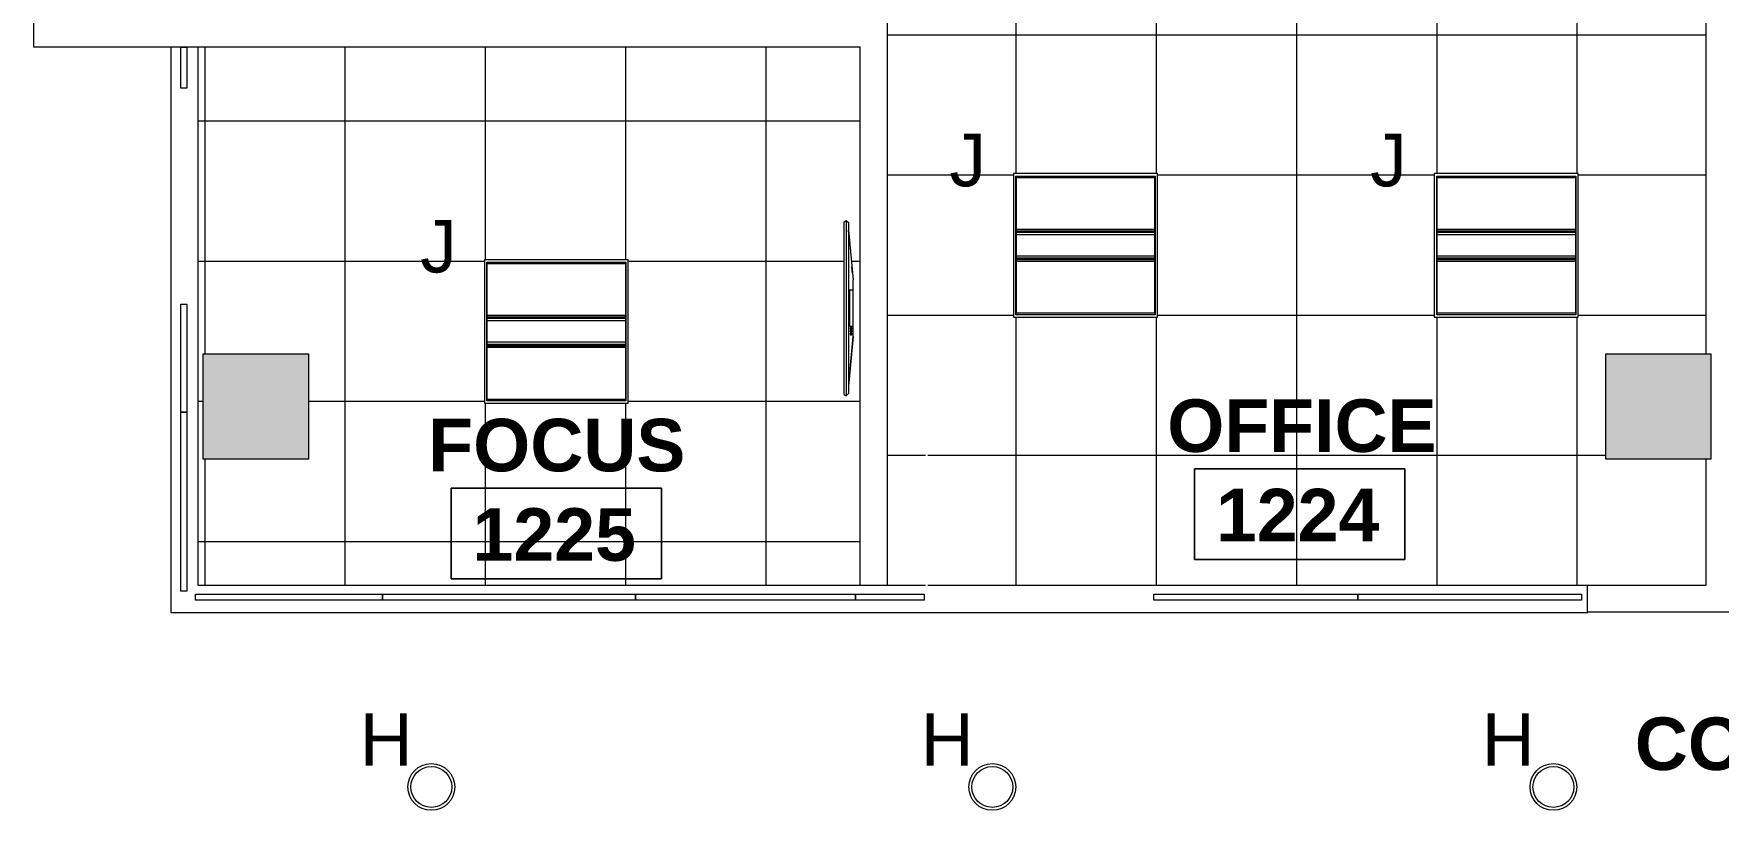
# Model space of a CAD drawing. Header units: inches. Extents: x -329 to 986, y -79 to 1436.
# Drawn here: x -22.6 to 265.7, y 157.4 to 290.4 of the extents above; entities that cross this region are included whole.
import ezdxf

# ---------------------------------------------------------------- set-up
doc = ezdxf.new("R2010")
doc.units = ezdxf.units.IN
doc.header["$MEASUREMENT"] = 0
for name, color, linetype, lineweight in [('A-AREA-IDEN', 2, 'Continuous', 9), ('A-CLNG', 13, 'Continuous', 13), ('A-CLNG-PATT', 13, 'Continuous', 13), ('A-GLAZ-CURT', 52, 'Continuous', 9), ('A-WALL', 113, 'Continuous', 13), ('E-LITE-EQPM', 33, 'Continuous', 9), ('E-LITE-EQPM-IDEN', 33, 'Continuous', 9), ('Q-SPCQ', 91, 'Continuous', 9), ('S-COLS', 52, 'Continuous', 13)]:
    doc.layers.add(name, color=color, linetype=linetype, lineweight=lineweight)
doc.styles.add('Arial', font='arial.ttf', dxfattribs={"height": 8.999999999999991})
doc.styles.add('Swis721 Lt BT_B', font='', dxfattribs={"height": 8.999999999999991})
doc.styles.get('Swis721 Lt BT_B').set_extended_font_data('Swis721 Lt BT', bold=True)

# ---------------------------------------------------------------- blocks, each defined once
blk = doc.blocks.new('Concrete-Square-Column - 18 x 18-6977650-Level 12  RCP')
at = {"layer": 'S-COLS', "lineweight": 9}
blk.add_hatch(color=7, dxfattribs=at).paths.add_polyline_path([(9.00000000000034, -8.999999999999146), (9.00000000000034, 9.000000000001021), (-8.999999999999828, 9.000000000001021), (-8.999999999999828, -8.999999999999146), (-1.358233555763036, -8.999999999999146)], flags=0)
at = {"layer": 'S-COLS', "color": 8, "lineweight": 20}
for p, q in [((-9.000000000000004, 8.999999999999998), (8.999999999999991, 8.999999999999998)), ((-9.000000000000004, -8.999999999999996), (-9.000000000000004, 8.999999999999998)), ((8.999999999999991, 8.999999999999998), (8.999999999999991, -8.999999999999996)), ((8.999999999999991, -8.999999999999996), (-9.000000000000004, -8.999999999999996))]:
    blk.add_line(p, q, dxfattribs=at)
blk = doc.blocks.new('L-Recessed-Axis-Plano - 2 X 2-4550865-Level 12  RCP')
at = {"layer": 'E-LITE-EQPM'}
for p, q in [((11.90625000000024, 11.87499999999966), (-11.90624999999975, 11.87499999999966)), ((-11.90624999999975, 11.87499999999966), (-11.90624999999975, -11.87500000000033)), ((-11.87499999999975, -11.56250000000099), (-11.87499999999975, 11.56249999999901)), ((-11.87499999999975, 11.56249999999901), (11.87500000000024, 11.56249999999901)), ((11.87500000000024, 11.56249999999901), (11.87500000000024, -11.56250000000099)), ((11.90625000000024, -11.87500000000033), (11.90625000000024, 11.87499999999966)), ((-11.87499999999974, 2.737406249999669), (11.87500000000024, 2.737406249999669)), ((11.87500000000024, 2.506846065747282), (-11.87499999999974, 2.506846065747282)), ((-11.87499999999974, 2.304862327499548), (11.87500000000024, 2.304862327499548)), ((-11.87499999999974, 2.200850357448503), (11.87500000000023, 2.200850357448503)), ((-11.87499999999975, 1.825572752108576), (11.87500000000023, 1.825572752108576)), ((-11.87499999999975, -1.82557275210924), (11.87500000000023, -1.82557275210924)), ((-11.87499999999974, -2.200850357449164), (11.87500000000023, -2.200850357449164)), ((-11.87499999999974, -2.30486232750021), (11.87500000000024, -2.30486232750021)), ((-11.87499999999974, -2.506846065747483), (11.87500000000024, -2.506846065747483)), ((-11.87499999999974, -2.737406250000332), (11.87500000000024, -2.737406250000332)), ((-11.90624999999975, -11.87500000000033), (11.90625000000024, -11.87500000000033)), ((11.87500000000024, -11.56250000000099), (-11.87499999999975, -11.56250000000099))]:
    blk.add_line(p, q, dxfattribs=at)
blk = doc.blocks.new('Samsung_6_series_smartTV__Television__TV_13081 - 32_ ES6305U-V5-Level 12  RCP')
at = {"layer": 'Q-SPCQ'}
for p, q in [((-9.883028136011653, 5.029035433109211), (-10.07582600494252, 4.694229830510501)), ((-10.07582600494252, 4.694229830510503), (-9.727171150496346, 4.320374015786381)), ((19.91834568998103, 4.694229830510407), (-10.07582600494252, 4.694229830510504)), ((-9.88302813601166, 5.029035433109215), (19.72554782105017, 5.029035433109119)), ((19.56969083553485, 4.320374015786289), (-9.727171150496346, 4.320374015786383)), ((0.0656167979005886, 3.493602362242938), (-8.452636602244295, 4.320374015786228)), ((-7.742781953569305, 4.251476358708941), (-6.627296190602805, 4.143208622891676)), ((-5.511810824960206, 4.034940925638124), (0.0656167979005886, 3.493602362242938)), ((0.06561679789982895, 3.49360236224303), (0.4593175853014011, 3.493602362243029)), ((0.4593175853014037, 3.493602362243029), (1.837270341206914, 3.493602362243024)), ((8.005249343831599, 4.123523622085521), (1.837270341206918, 4.123523622085541)), ((1.837270341206918, 4.123523622085552), (1.837270341206915, 3.493602362243024)), ((1.837270341206915, 3.493602362243024), (8.005249343831595, 3.493602362243004)), ((8.005249343831595, 3.493602362243006), (8.005249343831599, 4.123523622085523)), ((8.005249343831595, 3.493602362243004), (9.383202099737098, 3.493602362243)), ((9.383202099737098, 3.493602362243), (9.776902887138672, 3.493602362242998)), ((18.29515628728245, 4.320374015786057), (9.77690288713927, 3.493602362242768)), ((10.89238857583677, 3.601870090851548), (12.00787426453428, 3.710137819460499)), ((16.46981602417963, 4.143208637308475), (18.29515628728245, 4.320374015786057)), ((19.91834568998103, 4.694229830510407), (19.56969083553484, 4.320374015786287)), ((19.72554782105017, 5.029035433109119), (19.91834568998103, 4.6942298305104))]:
    blk.add_line(p, q, dxfattribs=at)
at = {"layer": 'Q-SPCQ', "flags": 128}
for points in [[(0.659913955256726, 3.88730314964214), (0.6559655949704003, 3.922345816406911), (0.6443185013830938, 3.95563129753467), (0.6255567084013004, 3.985490520013593), (0.6006210106675535, 4.010426217747344), (0.5707617881886285, 4.02918801072914), (0.5374763070608733, 4.040835104316446), (0.5024336402960993, 4.044783464602776), (0.4673909735313246, 4.040835104316447), (0.4341054924035694, 4.029188010729142), (0.4042462699246431, 4.010426217747346), (0.3793105721908955, 3.985490520013602), (0.3605487792091015, 3.955631297534673), (0.348901685621793, 3.922345816406921), (0.3449533253354659, 3.887303149642145)], [(0.3449533253354659, 3.887303149642146), (0.3489016856217923, 3.852260482877369), (0.3605487792090995, 3.818975001749617), (0.3793105721908929, 3.789115779270694), (0.4042462699246391, 3.764180081536944), (0.4341054924035634, 3.745418288555148), (0.4673909735313179, 3.733771194967843), (0.5024336402960913, 3.729822834681513), (0.5374763070608647, 3.733771194967842), (0.5707617881886199, 3.745418288555146), (0.6006210106675455, 3.76418008153694), (0.6255567084012937, 3.789115779270684), (0.6443185013830878, 3.818975001749606), (0.6559655949703976, 3.852260482877364), (0.659913955256726, 3.887303149642134)], [(1.135565825386473, 3.887303149642144), (1.131617465100146, 3.922345816406919), (1.119970371512837, 3.955631297534673), (1.101208578531044, 3.985490520013601), (1.076272880797296, 4.010426217747345), (1.046413658318371, 4.029188010729141), (1.013128177190616, 4.040835104316446), (0.9780855104258422, 4.044783464602774), (0.9430428436610682, 4.040835104316445), (0.9097573625333136, 4.02918801072914), (0.879898140054388, 4.010426217747344), (0.8549624423206411, 3.985490520013596), (0.8362006493388477, 3.955631297534672), (0.8245535557515399, 3.922345816406919), (0.8206051954652128, 3.887303149642143)], [(0.8206051954652128, 3.887303149642144), (0.8245535557515399, 3.852260482877368), (0.8362006493388471, 3.818975001749616), (0.8549624423206411, 3.789115779270693), (0.879898140054388, 3.764180081536943), (0.9097573625333136, 3.745418288555147), (0.9430428436610682, 3.733771194967842), (0.9780855104258422, 3.729822834681513), (1.013128177190616, 3.733771194967841), (1.046413658318371, 3.745418288555146), (1.076272880797296, 3.764180081536942), (1.101208578531044, 3.789115779270691), (1.119970371512838, 3.818975001749614), (1.131617465100146, 3.852260482877367), (1.135565825386473, 3.887303149642143)], [(1.607847563033137, 3.887303149642143), (1.603899202746809, 3.922345816406919), (1.592252109159502, 3.955631297534672), (1.573490316177708, 3.9854905200136), (1.54855461844396, 4.010426217747344), (1.518695395965034, 4.029188010729139), (1.48540991483728, 4.040835104316445), (1.450367248072506, 4.044783464602774), (1.415324581307732, 4.040835104316445), (1.382039100179977, 4.029188010729139), (1.352179877701052, 4.010426217747344), (1.327244179967305, 3.985490520013594), (1.308482386985511, 3.955631297534671), (1.296835293398203, 3.922345816406919), (1.292886933111876, 3.887303149642143)], [(1.292886933111876, 3.887303149642143), (1.296835293398203, 3.852260482877367), (1.308482386985511, 3.818975001749614), (1.327244179967304, 3.789115779270691), (1.352179877701052, 3.764180081536942), (1.382039100179977, 3.745418288555146), (1.415324581307732, 3.733771194967841), (1.450367248072506, 3.729822834681512), (1.48540991483728, 3.73377119496784), (1.518695395965035, 3.745418288555145), (1.54855461844396, 3.764180081536941), (1.573490316177708, 3.789115779270685), (1.592252109159502, 3.818975001749613), (1.60389920274681, 3.852260482877366), (1.607847563033137, 3.887303149642142)]]:
    blk.add_lwpolyline(points, dxfattribs=at)
at = {"layer": 'Q-SPCQ'}
for centre, radius, start, end in [((0.5024336402960959, 3.887303149642141), 0.15748031496063, 5.104790263748944e-13, 180.0000000000002), ((0.5024336402960959, 3.887303149642141), 0.1574803149606299, 180.0000000000002, 5.088887490341627e-14), ((0.9780855104258429, 3.887303149642141), 0.1574803149606301, 5.13659581056358e-13, 180.0000000000002), ((0.9780855104258429, 3.887303149642141), 0.1574803149606298, 180.0000000000002, 5.088887490341627e-14), ((1.450367248072506, 3.887303149642141), 0.1574803149606301, 5.13659581056358e-13, 180.0000000000002), ((1.450367248072506, 3.887303149642141), 0.1574803149606299, 180.0000000000002, 1.017777498068325e-13)]:
    blk.add_arc(centre, radius, start, end, dxfattribs=at)
blk = doc.blocks.new('L-PENDANT_FOCAL POINT 3_5 CYLINDER - L-PENDANT_FOCAL POINT 3_5 CYLINDER-8597710-Level 12  RCP')
at = {"layer": 'E-LITE-EQPM'}
for radius in [4.000000000000003, 3.500000000000002]:
    blk.add_circle((-0.1249999999999774, 0), radius, dxfattribs=at)
blk = doc.blocks.new('System Panel - Glazed-8646069-Level 12  RCP')
at = {"layer": 'A-GLAZ-CURT', "lineweight": 13}
for p, q in [((-15.31797269998319, 0.7499999999999999), (-15.31797269998319, 1.75)), ((-15.31797269998319, 1.75), (15.31797269998314, 1.75)), ((15.31797269998314, 0.7499999999999999), (-15.31797269998319, 0.7499999999999999)), ((15.31797269998314, 1.75), (15.31797269998314, 0.7499999999999999))]:
    blk.add_line(p, q, dxfattribs=at)
blk = doc.blocks.new('System Panel - Glazed-8645916-Level 12  RCP')
at = {"layer": 'A-GLAZ-CURT', "lineweight": 13}
for p, q in [((-5.877972455484829, 0.7499999999999573), (-5.877972455484829, 1.749999999999943)), ((-5.877972455484829, 1.749999999999943), (5.87797245548485, 1.749999999999943)), ((5.87797245548485, 0.7499999999999573), (-5.877972455484829, 0.7499999999999573)), ((5.87797245548485, 1.749999999999943), (5.87797245548485, 0.7499999999999573))]:
    blk.add_line(p, q, dxfattribs=at)
blk = doc.blocks.new('System Panel - Glazed-8645917-Level 12  RCP')
at = {"layer": 'A-GLAZ-CURT', "lineweight": 13}
for p, q in [((-16, 0.7499999999999573), (-16, 1.749999999999943)), ((-16, 1.749999999999943), (16, 1.749999999999943)), ((16, 0.7499999999999573), (-16, 0.7499999999999573)), ((16, 1.749999999999943), (16, 0.7499999999999573))]:
    blk.add_line(p, q, dxfattribs=at)
blk = doc.blocks.new('System Panel - Glazed-8646057-Level 12  RCP')
at = {"layer": 'A-GLAZ-CURT', "lineweight": 13}
for p, q in [((-3.496242829582584, 0.7499999999999999), (-3.496242829582584, 1.75)), ((-3.496242829582584, 1.75), (3.496242829582541, 1.75)), ((3.496242829582541, 0.7499999999999999), (-3.496242829582584, 0.7499999999999999)), ((3.496242829582541, 1.75), (3.496242829582541, 0.7499999999999999))]:
    blk.add_line(p, q, dxfattribs=at)
blk = doc.blocks.new('System Panel - Glazed-8646067-Level 12  RCP')
at = {"layer": 'A-GLAZ-CURT', "lineweight": 13}
for p, q in [((-9.253757170417414, 0.7500000000000006), (-9.253757170417414, 1.75)), ((-9.253757170417414, 1.75), (9.253757170417456, 1.75)), ((9.253757170417456, 0.7500000000000006), (-9.253757170417414, 0.7500000000000006)), ((9.253757170417456, 1.75), (9.253757170417456, 0.7500000000000006))]:
    blk.add_line(p, q, dxfattribs=at)
blk = doc.blocks.new('System Panel - Glazed-8645918-Level 12  RCP')
at = {"layer": 'A-GLAZ-CURT', "lineweight": 13}
for p, q in [((-18.8215432191827, 0.7499999999999573), (-18.8215432191827, 1.749999999999943)), ((-18.8215432191827, 1.749999999999943), (18.82154321918269, 1.749999999999943)), ((18.82154321918269, 0.7499999999999573), (-18.8215432191827, 0.7499999999999573)), ((18.82154321918269, 1.749999999999943), (18.82154321918269, 0.7499999999999573))]:
    blk.add_line(p, q, dxfattribs=at)
blk = doc.blocks.new('System Panel - Glazed-8645919-Level 12  RCP')
at = {"layer": 'A-GLAZ-CURT', "lineweight": 13}
for p, q in [((-21.6430864383654, 0.7499999999999573), (-21.6430864383654, 1.749999999999943)), ((-21.6430864383654, 1.749999999999943), (21.64308643836541, 1.749999999999943)), ((21.64308643836541, 0.7499999999999573), (-21.6430864383654, 0.7499999999999573)), ((21.64308643836541, 1.749999999999943), (21.64308643836541, 0.7499999999999573))]:
    blk.add_line(p, q, dxfattribs=at)
blk = doc.blocks.new('System Panel - Glazed-8645920-Level 12  RCP')
at = {"layer": 'A-GLAZ-CURT', "lineweight": 13}
for p, q in [((-17.4553608778485, 0.7499999999999999), (-17.4553608778485, 1.749999999999986)), ((-17.4553608778485, 1.749999999999986), (17.45536087784846, 1.749999999999986)), ((17.45536087784846, 0.7499999999999999), (-17.4553608778485, 0.7499999999999999)), ((17.45536087784846, 1.749999999999986), (17.45536087784846, 0.7499999999999999))]:
    blk.add_line(p, q, dxfattribs=at)
blk = doc.blocks.new('System Panel - Glazed-8641703-Level 12  RCP')
at = {"layer": 'A-GLAZ-CURT', "lineweight": 13}
for p, q in [((-19.125, 0.7499999999999786), (-19.125, 1.749999999999986)), ((-19.125, 1.749999999999986), (19.125, 1.749999999999986)), ((19.125, 0.7499999999999786), (-19.125, 0.7499999999999786)), ((19.125, 1.749999999999986), (19.125, 0.7499999999999786))]:
    blk.add_line(p, q, dxfattribs=at)
blk = doc.blocks.new('Room Tag - Room Name and Number-3379422-Level 12  RCP')
at = {"layer": 'A-AREA-IDEN'}
for p, q in [((-0.1880646717928032, -0.1635729993857746), (-0.1880646717928032, -0.001823739990654245)), ((-0.1880646717928032, -0.001823739990654244), (0.1869353282071967, -0.001823739990654244)), ((0.1869353282071967, -0.001823739990655456), (-0.1880646717928029, -0.001823739990654244)), ((-0.1880646717928029, -0.001823739990654251), (-0.1880646717928032, -0.1635729993857734)), ((0.1869353282071967, -0.001823739990654244), (0.1869353282071967, -0.1635729993857746)), ((0.1869353282071964, -0.1635729993857746), (0.1869353282071967, -0.001823739990655458)), ((0.1869353282071967, -0.1635729993857746), (-0.1880646717928032, -0.1635729993857746)), ((-0.1880646717928032, -0.1635729993857734), (0.1869353282071964, -0.1635729993857746))]:
    blk.add_line(p, q, dxfattribs=at)

msp = doc.modelspace()

# ---------------------------------------------------------------- hatches: boundary and pattern name
at = {"layer": 'A-CLNG-PATT'}
h = msp.add_hatch(dxfattribs=at)
h.set_pattern_fill('FP1_32', color=256, style=0, pattern_type=2)
h.set_pattern_definition([(0, (193.511, 242.167), (0, -24), []), (270, (193.511, 242.167), (-24, -1.469576158976824e-15), [])])
h.paths.add_polyline_path([(243.250147188244, 195.8650428194283), (243.250147188244, 195.9356263626226), (263.5849559954188, 195.9356263626226), (263.5849559954188, 217.534113507652), (246.3900461597302, 217.534113507652), (246.3900461597302, 235.534113507652), (263.5849559954188, 235.534113507652), (263.5849559954191, 312.063488219395), (123.4376471882442, 312.0634882193953), (123.437647188244, 195.8650428194287), (130.0060920992135, 195.8650428194287), (130.0060920992135, 232.6983761527625), (130.381092099214, 232.6983761527625), (130.381092099214, 195.8650428194287), (164.810812603969, 195.8650428194287)], flags=0)
h.paths.add_polyline_path([(169.6876471882454, 241.8447382193964), (145.0626471882453, 241.8447382193967), (145.0626471882454, 266.4072382193963), (169.6876471882456, 266.4072382193963)], flags=0)
h.paths.add_polyline_path([(217.0626471882454, 241.8447382193964), (217.0626471882454, 266.4072382193963), (241.6876471882456, 266.4072382193963), (241.6876471882454, 241.8447382193964)], flags=0)
h = msp.add_hatch(dxfattribs=at)
h.set_pattern_fill('FP1_33', color=256, style=0, pattern_type=2)
h.set_pattern_definition([(180, (54.692, 227.417), (2.939152317953648e-15, 24), []), (90, (54.692, 227.417), (24, -1.469576158976824e-15), [])])
h.paths.add_polyline_path([(118.8126471882439, 195.8650428194287), (118.8126471882441, 288.0634882193953), (5.508387873147739, 288.0634882193957), (5.508387873147568, 195.8650428194294), (75.58981260396907, 195.865042819429)], flags=0)
h.paths.add_polyline_path([(6.390046159729848, 217.5341135076527), (6.390046159729848, 235.5341135076527), (24.39004615972985, 235.5341135076527), (24.39004615972985, 217.5341135076527)], flags=0)
h.paths.add_polyline_path([(79.1333878731488, 227.0947382193968), (54.50838787314878, 227.0947382193972), (54.50838787314887, 251.6572382193968), (79.13338787314898, 251.6572382193968), (79.13338787314898, 245.3807363904383)], flags=0)
h.paths.add_polyline_path([(117.0016235661591, 240.2919987180826), (117.2028013718372, 240.0586275796224), (117.1147209704966, 240.0032829953195), (117.0797334435875, 240.0282186930534), (117.06955966208, 240.0625759399091)], flags=0)
h.paths.add_polyline_path([(117.0803637236412, 238.957162017172), (117.1147209704966, 238.8589746468006), (117.2028013718374, 238.8036300624977), (117.2028013718372, 238.834724368976), (117.0843120839274, 238.9532136568856)], flags=0)
h.paths.add_polyline_path([(117.6315448260009, 240.2919987180829), (117.3913759932762, 239.9401382917128), (117.336031408973, 240.0282186930534), (117.0803637236412, 240.2242575563167), (117.0016235661591, 240.2919987180826), (117.0803637236412, 239.7476153099876), (117.0959591775149, 238.9727574710449), (117.2378440386018, 239.1146423321325), (117.3797288996888, 238.9415665632983), (117.3061721864946, 238.8152771560853), (117.6280436718958, 238.922119350407), (117.3913759932762, 239.4678565540669), (117.4312681176783, 239.9401382917132), (117.4987114638904, 240.0586275796224)], flags=0)
h.paths.add_polyline_path([(116.4309173577335, 228.3789023719333), (116.0961117551348, 228.5717002408644), (116.1354818338749, 258.2029474651382), (116.4309173577335, 258.3730740668571), (116.8047731724578, 258.0244192124108), (116.8047731724578, 256.7378765677), (117.6315448260011, 247.8379304766127), (117.6315448260009, 238.5203451747759), (116.8047731724578, 229.9901614477413), (116.7654030937175, 228.6908410151236)], flags=0)
h.paths.add_polyline_path([(117.3797288996888, 238.8888338692792), (117.3953243535626, 238.9909197595376), (117.5232770973922, 238.9032060757908), (117.3877157191008, 238.8896335185943)], flags=0)
h.paths.add_polyline_path([(117.3953243535626, 239.4328138873015), (117.2378440386018, 239.2753335723409), (117.0959591775149, 239.4484093411752), (117.2378440386018, 239.5902942022621), (117.3913759932762, 239.4367622475879)], flags=0)
h.paths.add_polyline_path([(117.6315448260009, 238.9140459621774), (117.3797288996888, 239.0254901650644), (117.4112809979459, 239.3977712205369), (117.6278686164872, 238.922119350407)], flags=0)
h.paths.add_polyline_path([(117.2378440386018, 239.7476153099876), (117.0959591775149, 239.9206910788218), (117.2417923988884, 240.0586275796224), (117.3913759932762, 239.9011472646622)], flags=0)

# ---------------------------------------------------------------- linework, layer by layer
at = {"layer": 'A-CLNG'}
for p, q in [((5.508387873147494, 195.8650428194289), (5.508387873147643, 288.0634882193953)), ((169.6876471882453, 266.4072382193963), (145.0626471882453, 266.4072382193964)), ((145.0626471882453, 266.4072382193964), (145.0626471882452, 241.8447382193964)), ((169.6876471882452, 241.8447382193964), (169.6876471882453, 266.4072382193963)), ((241.6876471882452, 266.4072382193961), (217.0626471882452, 266.4072382193962)), ((217.0626471882452, 266.4072382193962), (217.0626471882451, 241.8447382193962)), ((241.6876471882451, 241.8447382193961), (241.6876471882452, 266.4072382193961)), ((79.1333878731488, 251.6572382193967), (54.50838787314881, 251.6572382193968)), ((54.50838787314883, 251.6572382193968), (54.50838787314873, 227.0947382193968)), ((79.1333878731487, 227.0947382193967), (79.1333878731488, 251.6572382193967)), ((145.0626471882452, 241.8447382193964), (169.6876471882452, 241.8447382193964)), ((217.0626471882451, 241.8447382193962), (241.6876471882451, 241.8447382193961)), ((54.50838787314873, 227.0947382193968), (79.13338787314872, 227.0947382193967)), ((118.8126471882438, 195.8650428194285), (5.508387873147483, 195.8650428194289)), ((130.0060920992134, 195.8650428194285), (123.4376471882438, 195.8650428194285)), ((243.2501471882437, 195.8650428194281), (130.3810920992134, 195.8650428194285))]:
    msp.add_line(p, q, dxfattribs=at)
at = {"layer": 'A-WALL'}
for p, q in [((123.437647188244, 312.0634882193953), (123.4376471882438, 195.8650428194285)), ((263.5849559954187, 235.5341135076519), (263.5849559954188, 312.0634882193947)), ((-22.60995384026948, 288.0634882193953), (-22.60995384026948, 292.6884882193953)), ((118.8126471882439, 288.0634882193949), (-22.60995384026948, 288.0634882193953)), ((118.8126471882438, 195.8650428194285), (118.8126471882439, 288.0634882193949)), ((263.5849559954186, 195.9356263626224), (263.5849559954186, 217.5341135076518)), ((123.4376471882438, 195.8650428194285), (118.8126471882438, 195.8650428194285)), ((243.2501471882437, 195.9356263626225), (263.5849559954186, 195.9356263626224)), ((243.2501471882437, 191.3106263626225), (243.2501471882437, 195.9356263626225)), ((268.2099559954186, 191.3106263626224), (243.2501471882437, 191.3106263626225))]:
    msp.add_line(p, q, dxfattribs=at)
at = {"layer": 'A-WALL', "lineweight": 9}
for p, q in [((0.8833878731476409, 288.0634882193953), (0.8833878731474847, 191.2400428194289)), ((0.8833878731474847, 191.2400428194289), (243.3208878731475, 191.2400428194281)), ((243.3208878731475, 191.3106263626225), (243.3208878731475, 191.2400428194281))]:
    msp.add_line(p, q, dxfattribs=at)

# ---------------------------------------------------------------- block references
at = {"layer": 'A-AREA-IDEN', "xscale": 95.99999999999994, "yscale": 95.99999999999994, "zscale": 95.99999999999994}
for p in [(194.0914381463684, 216.0341087126689), (66.89051918455722, 212.7081512595652)]:
    msp.add_blockref('Room Tag - Room Name and Number-3379422-Level 12  RCP', p, dxfattribs=at)
at = {"layer": 'A-GLAZ-CURT', "rotation": 89.99999999999991}
for name, p in [('System Panel - Glazed-8646057-Level 12  RCP', (4.320887873147645, 284.5672453898128)), ('System Panel - Glazed-8646067-Level 12  RCP', (4.320887873147565, 234.8172453898128)), ('System Panel - Glazed-8646069-Level 12  RCP', (4.320887873147525, 210.2455155194122))]:
    msp.add_blockref(name, p, dxfattribs=at)
at = {"layer": 'A-GLAZ-CURT'}
for name, p in [('System Panel - Glazed-8645917-Level 12  RCP', (21.07088787314749, 192.615042819429)), ('System Panel - Glazed-8645919-Level 12  RCP', (58.71397431151289, 192.6150428194289)), ('System Panel - Glazed-8645918-Level 12  RCP', (99.17860396906102, 192.6150428194287)), ('System Panel - Glazed-8645916-Level 12  RCP', (123.8781196437285, 192.6150428194287)), ('System Panel - Glazed-8645920-Level 12  RCP', (186.5447863103952, 192.6150428194284)), ('System Panel - Glazed-8641703-Level 12  RCP', (223.1251471882437, 192.6150428194283))]:
    msp.add_blockref(name, p, dxfattribs=at)
at = {"layer": 'E-LITE-EQPM', "extrusion": (0, 0, -1)}
for p in [(-157.3751471882455, 254.1259882193967), (-229.3751471882454, 254.1259882193965), (-66.82088787314902, 239.3759882193971)]:
    msp.add_blockref('L-Recessed-Axis-Plano - 2 X 2-4550865-Level 12  RCP', p, dxfattribs=at)
at = {"layer": 'E-LITE-EQPM'}
for p in [(45.55993274804207, 161.3747300857126), (141.5599327480423, 161.3747300857123), (237.5599327480415, 161.3747300857119)]:
    msp.add_blockref('L-PENDANT_FOCAL POINT 3_5 CYLINDER - L-PENDANT_FOCAL POINT 3_5 CYLINDER-8597710-Level 12  RCP', p, dxfattribs=at)
at = {"layer": 'Q-SPCQ', "rotation": 89.99999999999991}
msp.add_blockref('Samsung_6_series_smartTV__Television__TV_13081 - 32_ ES6305U-V5-Level 12  RCP', (121.1251471882438, 238.4547283768756), dxfattribs=at)
at = {"layer": 'S-COLS', "lineweight": 9}
for p in [(15.39004615972976, 226.5341135076525), (255.3900461597301, 226.5341135076518)]:
    msp.add_blockref('Concrete-Square-Column - 18 x 18-6977650-Level 12  RCP', p, dxfattribs=at)

# ---------------------------------------------------------------- texts
at = {"layer": 'A-AREA-IDEN', "char_height": 8.999999999999991, "attachment_point": 1, "style": 'Swis721 Lt BT_B'}
for s, insert, width in [('OFFICE', (171.3493899072062, 227.7505110442679), 54.84299999999993), ('FOCUS', (44.90437645720604, 224.4245535911642), 53.02499999999994), ('1224', (179.6806811530184, 212.4319230304681), 33.93599999999996), ('1225', (52.47976219120724, 209.1059655773643), 33.93599999999996), ('CORRIDOR', (251.3670597522804, 173.2822165275158), 81.20399999999992)]:
    msp.add_mtext(s, dxfattribs=dict(at, insert=insert, width=width))
at = {"layer": 'E-LITE-EQPM-IDEN', "char_height": 8.999999999999991, "attachment_point": 1, "style": 'Arial'}
for s, insert, width in [('J', (134.0772155161046, 273.2291362969034), 7.87799999999999), ('J', (206.0772155161045, 273.2291362969032), 7.87799999999999), ('J', (43.52295620100824, 258.4791362969037), 7.87799999999999), ('H', (33.16482547424641, 173.9963297137029), 11.21099999999999), ('H', (129.1648254742466, 173.9963297137026), 11.21099999999999), ('H', (225.1648254742458, 173.9963297137022), 11.21099999999999)]:
    msp.add_mtext(s, dxfattribs=dict(at, insert=insert, width=width))

doc.saveas('drawing.dxf')
